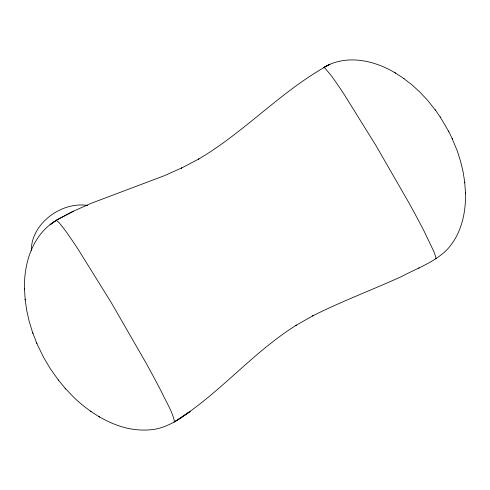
<?xml version="1.0" encoding="UTF-8"?>
<svg xmlns="http://www.w3.org/2000/svg" width="490" height="490" viewBox="0 0 490 490"><rect width="100%" height="100%" fill="white"/><g stroke="black" fill="none" stroke-linecap="round" stroke-linejoin="round"><path stroke-width="0.73" d="M465.451 192.294L465.5 193.115C466.015 213.352 461.053 234.833 446.807 249.906C434.109 262.462 416.714 268.447 401.23 276.697C371.824 290.043 341.518 301.393 312.651 315.903L313.11 315.658L295.905 325.415L296.364 325.164C252.154 352.739 218.846 394.438 174.526 421.817L173.975 422.117M24.549 289.768L24.5 288.898C23.722 262.977 32.855 234.061 56.393 220.341L59.272 222.852L64.184 229.026A93.351 5.041 59.2 0 1 78.449 249.808L111.359 302.777L145.61 362.239A141.788 7.656 59.2 0 1 161.847 392.521C166.196 402.149 172.449 411.361 174.526 421.817L190.059 411.484C178.574 419.893 166.196 428.162 151.655 429.687C143.007 430.618 134.285 429.871 125.826 427.893C106.097 422.809 88.549 411.386 73.898 397.457L65.066 388.172M395.571 73.126L394.879 72.679C375.695 61.262 351.22 55.278 329.893 64.288C282.087 90.019 245.19 131.743 198.438 159.189L198.897 158.938L181.367 168.15L181.833 167.899L164.138 175.781L91.06 203.35L73.359 211.214L56.038 220.359L50.053 224.751L55.842 220.641M323.302 67.663L329.893 64.288L323.302 67.663L323.823 67.375L324.925 68.092L331.216 75.619A88.592 4.784 59.2 0 1 344.758 95.342L375.989 145.61L408.495 202.045A134.566 7.264 59.2 0 1 423.905 230.784L433.926 251.695L435.861 257.281L435.935 258.585L435.414 258.873M73.359 211.214L56.038 220.359M418.57 268.208L419.091 267.926M403.454 78.278L412.188 85.027L419.863 92.077L427.445 100.132L435.757 110.599M98.906 416.574L99.642 417.051M90.368 411.104L91.017 411.526M394.879 72.679L404.054 78.663M24.5 288.898L25.198 299.96L26.723 310.458L29.131 321.115L32.591 332.477L37.203 344.262L43.543 357.277L50.464 368.927L58.708 380.479M58.273 379.964L65.709 388.944M440.192 116.963L448.785 131.596M435.181 109.766L440.479 117.373M452.08 138.382L457.317 151.061L460.674 161.663L463.105 171.855L464.716 182.121L465.5 193.115M448.54 131.093L452.582 139.405M32.591 332.477L32.977 333.476M36.572 342.743L36.83 343.41M464.716 182.121L464.759 182.837M25.149 299.194L25.198 299.96M31.421 250.635A42.771 32.677 -32.5 0 1 87.612 205.475"/></g></svg>
